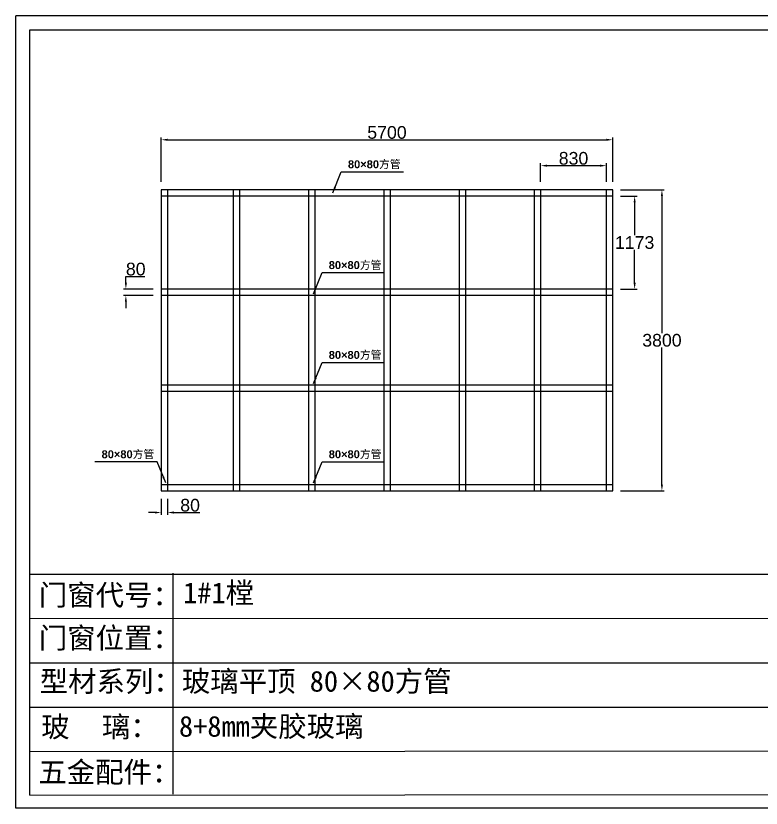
# Model space of a CAD drawing. Header units: inches. Extents: x -138455 to 599497, y -747149 to 13167.
# Drawn here: x 530209 to 539619, y -339488 to -329491 of the extents above; entities that cross this region are included whole.
import ezdxf

# ---------------------------------------------------------------- set-up
doc = ezdxf.new("R2010")
doc.units = ezdxf.units.IN
doc.header["$MEASUREMENT"] = 0
doc.header["$PDMODE"] = 35
doc.header["$PDSIZE"] = -3
doc.layers.add('0 @ 1', color=7, linetype='Continuous')
doc.styles.add('Annotative', font='arialbd.ttf')
doc.styles.get("Standard").update_dxf_attribs({"font": 'arial.ttf'})
doc.dimstyles.get("Standard").update_dxf_attribs({"dimtxt": 80, "dimasz": 70, "dimexe": 40, "dimexo": 80, "dimgap": 0, "dimtad": 1, "dimtih": 1, "dimtoh": 1, "dimdec": 0, "dimzin": 0, "dimdsep": 46, "dimtxsty": 'Standard', "dimcen": 0.09, "dimadec": 0, "dimazin": 0, "dimtfac": 1, "dimtdec": 0, "dimtofl": 0, "dimtmove": 0, "dimatfit": 3, "dimfxl": 0, "dimtolj": 1, "dimtzin": 0, "dimarcsym": 0})

# ---------------------------------------------------------------- blocks, each defined once
blk = doc.blocks.new('*D1214')
at = {"color": 0, "lineweight": -2, "transparency": 16777216}
for p, q in [((532044.8, -331585.3), (532044.8, -331024.7)), ((532124.8, -331054.7), (537664.8, -331054.7)), ((537744.8, -331585.3), (537744.8, -331024.7))]:
    blk.add_line(p, q, dxfattribs=at)
at = {"color": 0, "transparency": 16777216}
for points in [[(532124.8, -331041.3), (532124.8, -331068), (532044.8, -331054.7)], [(537664.8, -331041.3), (537664.8, -331068), (537744.8, -331054.7)]]:
    blk.add_solid(points, dxfattribs=at)
at = {"layer": 'Defpoints', "color": 0, "transparency": 16777216}
for p in [(537744.8, -331054.7), (532044.8, -331685.3), (537744.8, -331685.3)]:
    blk.add_point(p, dxfattribs=at)
at = {"color": 0, "transparency": 16777216, "insert": (534894.8, -330963), "char_height": 160, "attachment_point": 5}
blk.add_mtext('\\A1;5700', dxfattribs=at)
blk = doc.blocks.new('*D1215')
at = {"color": 0, "lineweight": -2, "transparency": 16777216}
for p, q in [((537844.8, -331685.3), (538396, -331685.3)), ((538366, -331765.3), (538366, -333493.6)), ((538366, -335405.3), (538366, -333677.1)), ((537844.8, -335485.3), (538396, -335485.3))]:
    blk.add_line(p, q, dxfattribs=at)
at = {"color": 0, "transparency": 16777216}
for points in [[(538352.7, -331765.3), (538379.3, -331765.3), (538366, -331685.3)], [(538352.7, -335405.3), (538379.3, -335405.3), (538366, -335485.3)]]:
    blk.add_solid(points, dxfattribs=at)
at = {"layer": 'Defpoints', "color": 0, "transparency": 16777216}
for p in [(537744.8, -331685.3), (537744.8, -335485.3), (538366, -335485.3)]:
    blk.add_point(p, dxfattribs=at)
at = {"color": 0, "transparency": 16777216, "insert": (538366, -333585.3), "char_height": 160, "attachment_point": 5}
blk.add_mtext('\\A1;3800', dxfattribs=at)
blk = doc.blocks.new('*D1216')
at = {"color": 0, "lineweight": -2, "transparency": 16777216}
for p, q in [((537844.8, -331765.3), (538051.5, -331765.3)), ((538021.5, -331845.3), (538021.5, -332260.3)), ((538021.5, -332858.7), (538021.5, -332443.7)), ((537844.8, -332938.7), (538051.5, -332938.7))]:
    blk.add_line(p, q, dxfattribs=at)
at = {"color": 0, "transparency": 16777216}
for points in [[(538008.1, -331845.3), (538034.8, -331845.3), (538021.5, -331765.3)], [(538008.1, -332858.7), (538034.8, -332858.7), (538021.5, -332938.7)]]:
    blk.add_solid(points, dxfattribs=at)
at = {"layer": 'Defpoints', "color": 0, "transparency": 16777216}
for p in [(537744.8, -331765.3), (537744.8, -332938.7), (538021.5, -332938.7)]:
    blk.add_point(p, dxfattribs=at)
at = {"color": 0, "transparency": 16777216, "insert": (538021.5, -332352), "char_height": 160, "attachment_point": 5}
blk.add_mtext('\\A1;1173', dxfattribs=at)
blk = doc.blocks.new('*D1217')
at = {"color": 0, "lineweight": -2, "transparency": 16777216}
for p, q in [((536834.8, -331585.3), (536834.8, -331351.3)), ((536914.8, -331381.3), (537584.8, -331381.3)), ((537664.8, -331585.3), (537664.8, -331351.3))]:
    blk.add_line(p, q, dxfattribs=at)
at = {"color": 0, "transparency": 16777216}
for points in [[(536914.8, -331368), (536914.8, -331394.6), (536834.8, -331381.3)], [(537584.8, -331368), (537584.8, -331394.6), (537664.8, -331381.3)]]:
    blk.add_solid(points, dxfattribs=at)
at = {"layer": 'Defpoints', "color": 0, "transparency": 16777216}
for p in [(537664.8, -331381.3), (536834.8, -331685.3), (537664.8, -331685.3)]:
    blk.add_point(p, dxfattribs=at)
at = {"color": 0, "transparency": 16777216, "insert": (537249.8, -331289.6), "char_height": 160, "attachment_point": 5}
blk.add_mtext('\\A1;830', dxfattribs=at)
blk = doc.blocks.new('*D1228')
at = {"color": 0, "lineweight": -2, "transparency": 16777216}
for p, q in [((531598.6, -332858.7), (531598.6, -332778.7)), ((531598.6, -332778.7), (531837.5, -332778.7)), ((531944.8, -332938.7), (531568.6, -332938.7)), ((531944.8, -333018.7), (531568.6, -333018.7)), ((531598.6, -333098.7), (531598.6, -333178.7))]:
    blk.add_line(p, q, dxfattribs=at)
at = {"color": 0, "transparency": 16777216}
for points in [[(531585.3, -332858.7), (531611.9, -332858.7), (531598.6, -332938.7)], [(531585.3, -333098.7), (531611.9, -333098.7), (531598.6, -333018.7)]]:
    blk.add_solid(points, dxfattribs=at)
at = {"layer": 'Defpoints', "color": 0, "transparency": 16777216}
for p in [(531598.6, -332938.7), (532044.8, -332938.7), (532044.8, -333018.7)]:
    blk.add_point(p, dxfattribs=at)
at = {"color": 0, "transparency": 16777216, "insert": (531723, -332687), "char_height": 160, "attachment_point": 5}
blk.add_mtext('\\A1;80', dxfattribs=at)
blk = doc.blocks.new('*D1229')
at = {"color": 0, "lineweight": -2, "transparency": 16777216}
for p, q in [((532044.8, -335585.3), (532044.8, -335788.1)), ((532124.8, -335585.3), (532124.8, -335788.1)), ((531964.8, -335758.1), (531884.8, -335758.1)), ((532204.8, -335758.1), (532533.7, -335758.1))]:
    blk.add_line(p, q, dxfattribs=at)
at = {"color": 0, "transparency": 16777216}
for points in [[(531964.8, -335744.8), (531964.8, -335771.5), (532044.8, -335758.1)], [(532204.8, -335744.8), (532204.8, -335771.5), (532124.8, -335758.1)]]:
    blk.add_solid(points, dxfattribs=at)
at = {"layer": 'Defpoints', "color": 0, "transparency": 16777216}
for p in [(532044.8, -335485.3), (532124.8, -335485.3), (532124.8, -335758.1)]:
    blk.add_point(p, dxfattribs=at)
at = {"color": 0, "transparency": 16777216, "insert": (532409.3, -335666.5), "char_height": 160, "attachment_point": 5}
blk.add_mtext('\\A1;80', dxfattribs=at)

msp = doc.modelspace()

# ---------------------------------------------------------------- linework, layer by layer
for p, q in [((543682.8, -329491), (530209.4, -329491)), ((530209.4, -339488), (530209.4, -329491)), ((530384.8, -329665.7), (543508.1, -329665.7)), ((530384.8, -339322.6), (530384.8, -329665.7)), ((537744.8, -331685.3), (532044.8, -331685.3)), ((532044.8, -331685.3), (532044.8, -335485.3)), ((532124.8, -331685.3), (532124.8, -335485.3)), ((532954.8, -331685.3), (532954.8, -335485.3)), ((533034.8, -331685.3), (533034.8, -335485.3)), ((533904.8, -331685.3), (533904.8, -335485.3)), ((533984.8, -331685.3), (533984.8, -335485.3)), ((534854.8, -331685.3), (534854.8, -335485.3)), ((534934.8, -331685.3), (534934.8, -335485.3)), ((535804.8, -331685.3), (535804.8, -335485.3)), ((535884.8, -331685.3), (535884.8, -335485.3)), ((536754.8, -331685.3), (536754.8, -335485.3)), ((536834.8, -331685.3), (536834.8, -335485.3)), ((537664.8, -335485.3), (537664.8, -331685.3)), ((537744.8, -335485.3), (537744.8, -331685.3)), ((537744.8, -331765.3), (532044.8, -331765.3)), ((537744.8, -332938.7), (532044.8, -332938.7)), ((537744.8, -333018.7), (532044.8, -333018.7)), ((537744.8, -334152), (532044.8, -334152)), ((537744.8, -334232), (532044.8, -334232)), ((532044.8, -335405.3), (537744.8, -335405.3)), ((532044.8, -335485.3), (537744.8, -335485.3)), ((530383, -336535.9), (543508.1, -336535.9)), ((532190, -336522.2), (532190.7, -339310.1)), ((530383.3, -337095.6), (543508.1, -337091.9)), ((530383.7, -337655.5), (543508.1, -337651.7)), ((530384, -338215.7), (543508.1, -338215.7)), ((530384.4, -338771.4), (539960.8, -338766.4)), ((530384.8, -339322.6), (543508.1, -339312.8)), ((543682.8, -339488), (530209.4, -339488))]:
    msp.add_line(p, q)

# ---------------------------------------------------------------- texts
at = {"layer": '0 @ 1', "style": 'Annotative'}
for s, p in [('门窗代号：', (530499.7, -336929.9)), ('门窗位置：', (530499.7, -337471.7)), ('型材系列：', (530510.8, -338019.1)), ('玻    璃：', (530529.2, -338593)), ('五金配件：', (530493.3, -339164.9))]:
    msp.add_text(s, height=263.01, dxfattribs=at).set_placement(p)
at = {"layer": '0 @ 1', "attachment_point": 1, "style": 'Annotative'}
for s, width, insert, char_height in [('80×80{\\fSimSun|b1|i0|c134|p2;方管}', 1395.898, (534402.1, -331313.7), 100), ('80×80{\\fSimSun|b1|i0|c134|p2;方管}', 1395.898, (534159.8, -332586), 100), ('80×80{\\fSimSun|b1|i0|c134|p2;方管}', 1395.898, (534159.8, -333719.4), 100), ('80×80{\\fSimSun|b1|i0|c134|p2;方管}', 1395.898, (531291.9, -334972.7), 100), ('80×80{\\fSimSun|b1|i0|c134|p2;方管}', 1395.898, (534159.8, -334972.7), 100), ('{\\fSimSun|b1|i0|c134|p2;1#1樘}', 4396.385, (532321, -336640), 263.011), ('{\\fSimSun|b1|i0|c134|p2;玻璃平顶 80×80方管}', 9006.576, (532305.6, -337755.1), 263.011), ('{\\fSimSun|b1|i0|c134|p2;8+8mm夹胶玻璃}', 7839.588, (532269, -338323.7), 263.011)]:
    msp.add_mtext_dynamic_manual_height_columns(s, width=width, gutter_width=903.5, heights=[0], dxfattribs=dict(at, insert=insert, char_height=char_height))

# ---------------------------------------------------------------- dimensions: what is measured, and where the dimension line sits
for base, p1, p2, picture, middle in [((537744.8, -331054.7), (532044.8, -331685.3), (537744.8, -331685.3), '*D1214', (534894.8, -330963)), ((537664.8, -331381.3), (536834.8, -331685.3), (537664.8, -331685.3), '*D1217', (537249.8, -331289.6)), ((532124.8, -335758.1), (532044.8, -335485.3), (532124.8, -335485.3), '*D1229', (532409.3, -335666.5))]:
    dim = msp.add_linear_dim(base=base, p1=p1, p2=p2, dimstyle='Standard', override={"dimtxt": 160, "dimasz": 80, "dimexe": 30, "dimexo": 100, "dimgap": 10})
    dim.commit()
    dim.dimension.update_dxf_attribs({"geometry": picture, "text_midpoint": middle})
for base, p1, p2, picture, middle in [((538366, -335485.3), (537744.8, -331685.3), (537744.8, -335485.3), '*D1215', (538366, -333585.3)), ((538021.5, -332938.7), (537744.8, -331765.3), (537744.8, -332938.7), '*D1216', (538021.5, -332352)), ((531598.6, -332938.7), (532044.8, -333018.7), (532044.8, -332938.7), '*D1228', (531723, -332687))]:
    dim = msp.add_linear_dim(base=base, p1=p1, p2=p2, angle=90, dimstyle='Standard', override={"dimtxt": 160, "dimasz": 80, "dimexe": 30, "dimexo": 100, "dimgap": 10})
    dim.commit()
    dim.dimension.update_dxf_attribs({"geometry": picture, "text_midpoint": middle})

# ---------------------------------------------------------------- leaders
for points in [[(534209.4, -331726.1), (534317.4, -331457.7), (535103.4, -331457.7)], [(533967.1, -332998.5), (534075.1, -332730.1), (534861.1, -332730.1)], [(533967.1, -334131.8), (534075.1, -333863.4), (534861.1, -333863.4)], [(532101.2, -335385.2), (531993.3, -335116.7), (531207.2, -335116.7)], [(533967.1, -335385.2), (534075.1, -335116.7), (534861.1, -335116.7)]]:
    msp.add_leader(points, dimstyle='Standard', override={"dimtxt": 160, "dimasz": 80, "dimexe": 30, "dimexo": 100, "dimgap": 10, "dimtad": 0})

doc.saveas('drawing.dxf')
